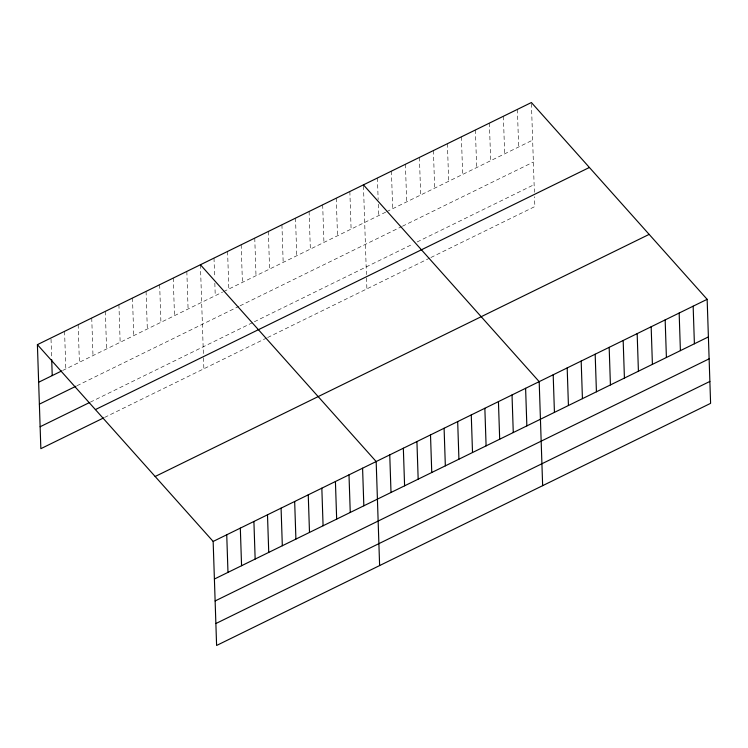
<?xml version="1.0" encoding="UTF-8"?>
<svg xmlns="http://www.w3.org/2000/svg" width="748" height="748" viewBox="0 0 748 748"><rect width="100%" height="100%" fill="white"/><g stroke="black" fill="none" stroke-linecap="round" stroke-linejoin="round"><path stroke-width="0.56" stroke-dasharray="3.74 2.81" d="M62.682 370.466L222.567 292.103M223.615 291.589L385.678 212.161M386.679 211.665L532.641 140.128M76.997 385.725L238.967 306.343M240.014 305.829L401.405 226.728M402.405 226.242L533.371 162.054M90.284 402.172L253.301 322.276M254.348 321.762L413.148 243.932M417.15 241.969L534.119 184.644M104.598 417.431L266.569 338.049M267.616 337.535L429.876 258.013M430.876 257.518L534.848 206.56L534.521 196.696M531.435 103.673L534.371 192.311M517.401 109.395L518.645 146.991M503.404 116.258L504.648 153.854M489.407 123.111L490.651 160.708M475.41 129.974L476.654 167.571M461.413 136.837L462.657 174.434M447.416 143.691L448.66 181.287M433.419 150.554L434.663 188.15M419.422 157.417L420.666 195.013M405.425 164.27L406.678 201.867M391.428 171.133L392.681 208.729M377.431 177.996L378.151 199.641M378.301 204.195L378.684 215.592M363.472 185.99L366.417 274.628M366.52 277.919L366.885 288.878M349.849 191.507L351.102 229.103M336.263 198.173L337.516 235.77M322.678 204.83L323.931 242.427M309.102 211.488L310.345 249.084M295.516 218.145L296.76 255.741M281.931 224.802L283.174 262.398M268.345 231.459L269.589 269.056M254.759 238.116L256.003 275.713M241.174 244.774L242.417 282.37M227.588 251.431L228.832 289.027M214.003 258.088L214.648 277.461M214.835 283.155L215.246 295.684M200.417 264.755L203.4 354.533M203.503 357.815L203.867 368.783M186.832 271.412L188.085 309.008M173.246 278.069L174.499 315.665M159.661 284.726L160.913 322.323M146.075 291.383L147.328 328.98M132.489 298.041L133.742 335.637M118.913 304.698L120.157 342.294M105.328 311.355L106.571 348.951M91.742 318.012L92.986 355.609M78.157 324.669L79.4 362.266M64.571 331.336L65.815 368.932M51.023 339.134L51.668 358.498"/><path stroke-width="1.12" d="M37.4 344.65L531.398 102.532L707.15 299.322L710.6 403.35L216.602 645.468L213.152 541.44L37.4 344.65L40.85 448.678L103.551 417.945M38.644 382.247L61.635 370.98M39.373 404.163L75.95 386.239M40.121 426.753L89.236 402.686M95.398 409.586L589.396 167.477M155.154 476.495L649.152 234.386M213.152 541.44L707.15 299.322M214.405 579.036L708.393 336.918M215.125 600.953L709.123 358.844M215.873 623.542L709.871 381.433M363.435 184.85L539.186 381.639L542.646 485.667M200.417 264.755L376.169 461.544L379.619 565.572M693.153 306.184L694.396 343.781M679.156 313.047L680.4 350.644M665.159 319.901L666.403 357.497M651.162 326.764L652.406 364.36M637.165 333.627L638.418 371.223M623.168 340.48L624.421 378.077M609.171 347.343L610.424 384.94M595.174 354.206L596.427 391.802M581.177 361.06L582.43 398.656M567.18 367.923L568.433 405.519M553.183 374.785L554.436 412.382M525.61 388.296L526.854 425.893M512.025 394.963L513.268 432.559M498.439 401.62L499.683 439.216M484.854 408.277L486.097 445.873M471.268 414.934L472.512 452.531M457.683 421.591L458.926 459.188M444.097 428.249L445.341 465.845M430.511 434.906L431.755 472.502M416.926 441.563L418.169 479.159M403.34 448.22L404.593 485.817M389.755 454.877L391.008 492.474M362.584 468.201L363.837 505.798M348.998 474.858L350.251 512.455M335.422 481.516L336.665 519.112M321.836 488.173L323.08 525.769M308.251 494.83L309.494 532.426M294.665 501.487L295.909 539.084M281.08 508.144L282.323 545.741M267.494 514.802L268.738 552.398M253.909 521.459L255.152 559.055M240.323 528.125L241.567 565.722M226.738 534.783L227.981 572.379M51.706 359.638L52.229 375.589"/></g></svg>
